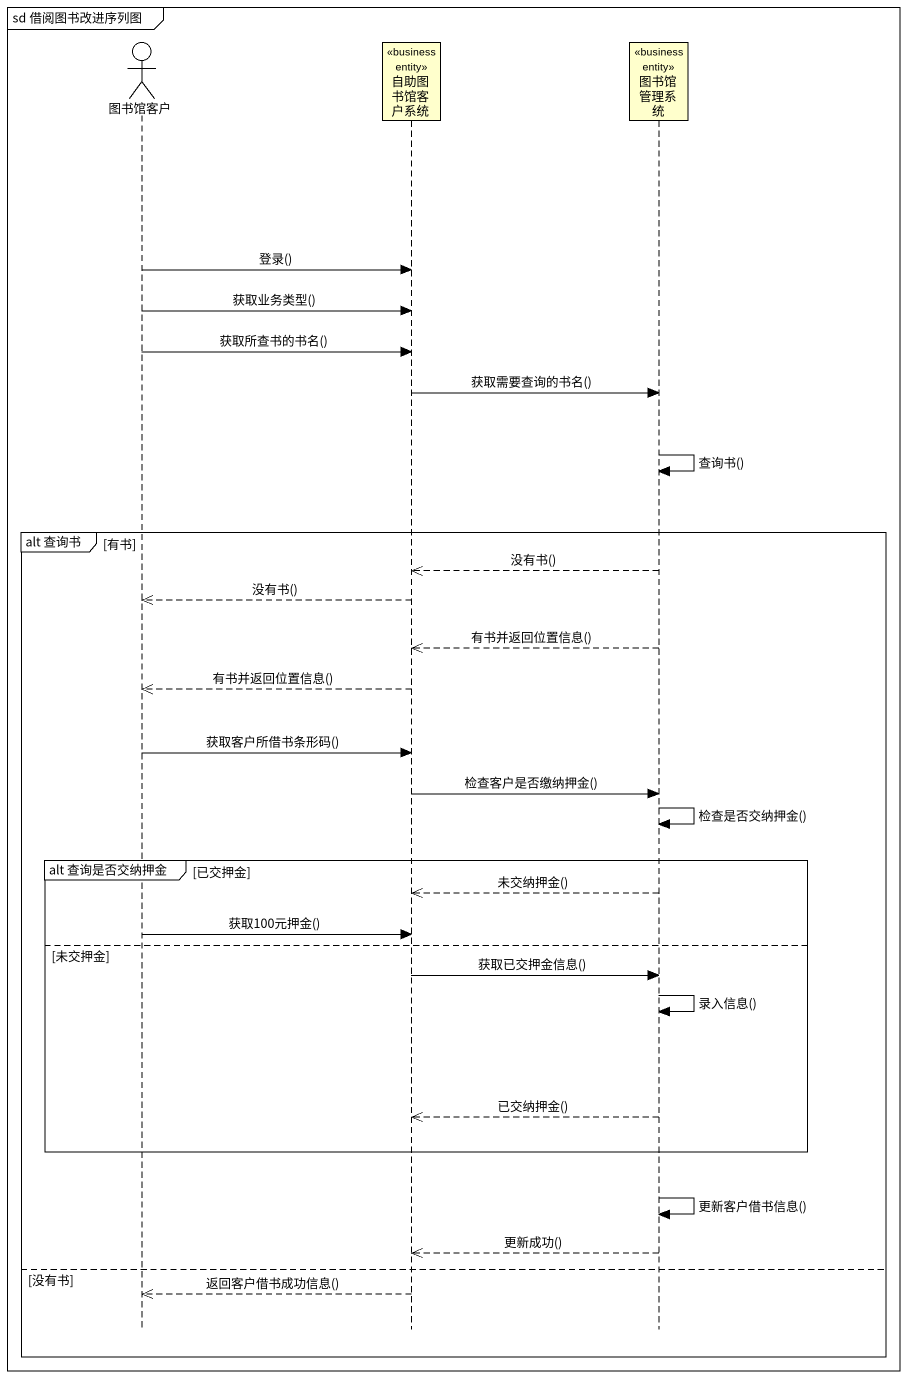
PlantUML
@startuml
mainframe sd 借阅图书改进序列图
hide footbox
actor 图书馆客户
participant 自助图书馆客户系统 <<business entity>>
participant 图书馆管理系统 <<business entity>>

图书馆客户 -> 自助图书馆客户系统 : 登录()
图书馆客户 -> 自助图书馆客户系统 : 获取业务类型()
图书馆客户 -> 自助图书馆客户系统 : 获取所查书的书名()
自助图书馆客户系统 -> 图书馆管理系统 : 获取需要查询的书名()
图书馆管理系统 -> 图书馆管理系统 : 查询书()
group alt 查询书 [有书]
  图书馆管理系统 -->> 自助图书馆客户系统 : 没有书()
  自助图书馆客户系统 -->> 图书馆客户 : 没有书()
  图书馆管理系统 -->> 自助图书馆客户系统 : 有书并返回位置信息()
  自助图书馆客户系统 -->> 图书馆客户 : 有书并返回位置信息()
  图书馆客户 -> 自助图书馆客户系统 : 获取客户所借书条形码()
  自助图书馆客户系统 -> 图书馆管理系统 : 检查客户是否缴纳押金()
  图书馆管理系统 -> 图书馆管理系统 : 检查是否交纳押金()
  group alt 查询是否交纳押金 [已交押金]
    图书馆管理系统 -->> 自助图书馆客户系统 : 未交纳押金()
    图书馆客户 -> 自助图书馆客户系统 : 获取100元押金()
  else 未交押金
    自助图书馆客户系统 -> 图书馆管理系统 : 获取已交押金信息()
    图书馆管理系统 -> 图书馆管理系统 : 录入信息()
    图书馆管理系统 -->> 自助图书馆客户系统 : 已交纳押金()
  end
  图书馆管理系统 -> 图书馆管理系统 : 更新客户借书信息()
  图书馆管理系统 -->> 自助图书馆客户系统 : 更新成功()
else 没有书
  自助图书馆客户系统 -->> 图书馆客户 : 返回客户借书成功信息()
end
@enduml
